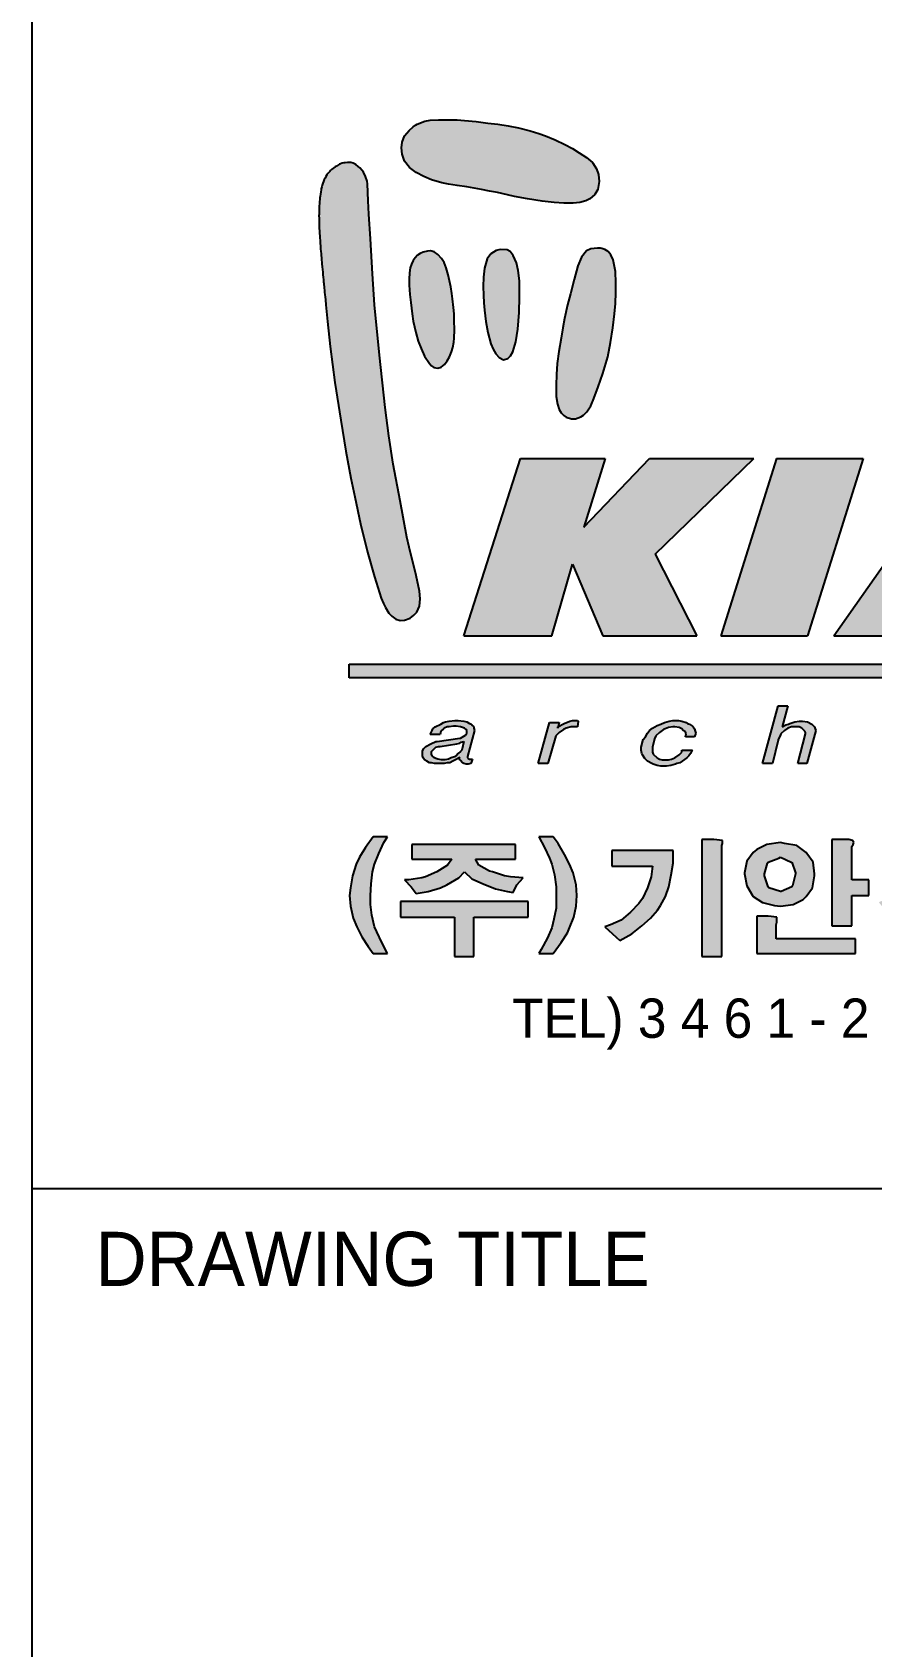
# Model space of a CAD drawing. Header units: millimetres. Extents: x 0 to 841, y 0 to 591.
# Drawn here: x 738.8 to 773, y 71.5 to 137.2 of the extents above; entities that cross this region are included whole.
import ezdxf
from ezdxf.enums import TextEntityAlignment as Align

# ---------------------------------------------------------------- set-up
doc = ezdxf.new("R2010")
doc.units = ezdxf.units.MM
doc.header["$LTSCALE"] = 100
doc.header["$MEASUREMENT"] = 0
doc.layers.get('0').update_dxf_attribs({"linetype": 'CONTINUOUS'})
doc.styles.add('돋움', font='Dotum.ttf')

msp = doc.modelspace()

# ---------------------------------------------------------------- hatches: boundary and pattern name
h = msp.add_hatch(color=251)
h.paths.add_polyline_path([(761.852, 128.438), (761.578, 128.406), (761.401, 128.317), (761.195, 128.069), (761.053, 127.712), (760.903, 127.162), (760.747, 126.577), (760.63, 126.126), (760.507, 125.574), (760.437, 125.195), (760.367, 124.776), (760.276, 124.231), (760.211, 123.736), (760.175, 123.287), (760.161, 122.852), (760.163, 122.583), (760.173, 122.391), (760.217, 122.079), (760.295, 121.865), (760.374, 121.738), (760.477, 121.626), (760.579, 121.555), (760.787, 121.487), (760.954, 121.492), (761.172, 121.565), (761.277, 121.633), (761.418, 121.771), (761.578, 122.016), (761.704, 122.311), (761.875, 122.789), (762.065, 123.328), (762.27, 124.011), (762.379, 124.591), (762.473, 125.196), (762.544, 125.759), (762.576, 126.174), (762.592, 126.627), (762.596, 127.024), (762.583, 127.478), (762.485, 127.963), (762.385, 128.166), (762.276, 128.292), (762.144, 128.381), (762.022, 128.422), (761.966, 128.431)])
h.paths.add_polyline_path([(758.169, 128.369), (757.89, 128.379), (757.722, 128.343), (757.514, 128.206), (757.36, 127.994), (757.246, 127.62), (757.213, 127.247), (757.197, 126.873), (757.207, 126.513), (757.226, 126.211), (757.249, 125.907), (757.304, 125.452), (757.388, 124.999), (757.503, 124.543), (757.601, 124.316), (757.716, 124.131), (757.854, 123.978), (758.018, 123.894), (758.199, 123.936), (758.313, 124.045), (758.408, 124.211), (758.532, 124.614), (758.61, 125.139), (758.666, 125.815), (758.677, 126.458), (758.671, 127.098), (758.626, 127.524), (758.55, 127.831), (758.42, 128.131), (758.289, 128.296)])
h.paths.add_polyline_path([(754.937, 128.312), (754.76, 128.27), (754.631, 128.217), (754.526, 128.144), (754.423, 128.035), (754.351, 127.931), (754.278, 127.781), (754.231, 127.632), (754.197, 127.424), (754.185, 127.171), (754.191, 126.928), (754.218, 126.55), (754.247, 126.22), (754.302, 125.757), (754.351, 125.46), (754.453, 124.995), (754.556, 124.648), (754.67, 124.345), (754.815, 124.042), (755.013, 123.732), (755.098, 123.637), (755.186, 123.576), (755.353, 123.549), (755.492, 123.59), (755.619, 123.692), (755.737, 123.849), (755.827, 124.015), (755.905, 124.208), (755.962, 124.394), (756.004, 124.613), (756.021, 124.765), (756.033, 125.106), (756.023, 125.494), (756.01, 125.764), (755.992, 126.016), (755.953, 126.371), (755.923, 126.585), (755.875, 126.854), (755.77, 127.346), (755.695, 127.625), (755.604, 127.846), (755.497, 128.017), (755.356, 128.175), (755.201, 128.283), (755.053, 128.319)])
h.paths.add_polyline_path([(754.51, 133.48), (754.819, 133.602), (755.036, 133.634), (755.376, 133.652), (755.831, 133.659), (756.14, 133.651), (756.432, 133.632), (756.916, 133.582), (757.389, 133.523), (757.796, 133.474), (758.216, 133.415), (758.639, 133.331), (759.108, 133.205), (759.468, 133.092), (759.735, 133), (760.126, 132.846), (760.525, 132.654), (760.829, 132.481), (761.098, 132.316), (761.4, 132.122), (761.645, 131.914), (761.81, 131.666), (761.889, 131.431), (761.918, 131.139), (761.858, 130.812), (761.734, 130.61), (761.531, 130.442), (761.374, 130.364), (761.132, 130.295), (760.853, 130.264), (760.481, 130.264), (760.09, 130.286), (759.593, 130.34), (758.995, 130.437), (758.478, 130.54), (758.186, 130.602), (757.774, 130.691), (757.459, 130.757), (757.131, 130.822), (756.824, 130.876), (756.536, 130.921), (756.137, 130.98), (755.779, 131.04), (755.52, 131.093), (755.089, 131.216), (754.781, 131.341), (754.47, 131.512), (754.203, 131.715), (753.995, 131.971), (753.899, 132.259), (753.879, 132.517), (753.904, 132.749), (753.999, 132.997), (754.185, 133.222), (754.343, 133.363), (754.444, 133.438)])
h.paths.add_polyline_path([(751.67, 131.92), (751.581, 131.91), (751.53, 131.9), (751.453, 131.884), (751.388, 131.868), (751.344, 131.843), (751.31, 131.823), (751.273, 131.801), (751.223, 131.769), (751.175, 131.738), (751.123, 131.702), (751.076, 131.667), (751.031, 131.63), (750.989, 131.592), (750.951, 131.553), (750.929, 131.529), (750.876, 131.464), (750.841, 131.417), (750.801, 131.354), (750.761, 131.282), (750.732, 131.222), (750.701, 131.15), (750.675, 131.078), (750.649, 130.996), (750.631, 130.929), (750.611, 130.84), (750.603, 130.801), (750.588, 130.717), (750.575, 130.631), (750.563, 130.547), (750.554, 130.473), (750.548, 130.411), (750.54, 130.325), (750.532, 130.229), (750.528, 130.157), (750.524, 130.095), (750.522, 130.04), (750.519, 129.971), (750.517, 129.874), (750.517, 129.81), (750.516, 129.741), (750.517, 129.656), (750.518, 129.589), (750.521, 129.45), (750.525, 129.328), (750.528, 129.243), (750.534, 129.129), (750.539, 129.03), (750.545, 128.937), (750.551, 128.849), (750.558, 128.742), (750.566, 128.633), (750.574, 128.518), (750.583, 128.406), (750.592, 128.299), (750.6, 128.215), (750.607, 128.132), (750.615, 128.039), (750.623, 127.956), (750.632, 127.855), (750.638, 127.788), (750.649, 127.673), (750.66, 127.557), (750.67, 127.45), (750.678, 127.359), (750.689, 127.239), (750.697, 127.158), (750.706, 127.061), (750.711, 127), (750.717, 126.936), (750.722, 126.88), (750.729, 126.805), (750.737, 126.723), (750.745, 126.637), (750.756, 126.526), (750.763, 126.446), (750.774, 126.33), (750.793, 126.132), (750.862, 125.444), (750.974, 124.43), (751.165, 122.97), (751.399, 121.432), (751.613, 120.172), (751.814, 119.079), (751.968, 118.314), (752.21, 117.211), (752.495, 116.064), (752.773, 115.064), (753.047, 114.195), (753.136, 113.977), (753.221, 113.805), (753.362, 113.579), (753.474, 113.453), (753.645, 113.335), (753.821, 113.286), (753.996, 113.295), (754.227, 113.379), (754.381, 113.492), (754.494, 113.627), (754.601, 113.87), (754.634, 114.165), (754.604, 114.477), (754.473, 115.112), (754.179, 116.27), (754.087, 116.678), (753.817, 118.147), (753.54, 119.636), (753.361, 120.789), (753.209, 121.954), (752.984, 124.072), (752.775, 126.129), (752.689, 127.385), (752.606, 128.814), (752.544, 129.82), (752.523, 130.353), (752.49, 131.048), (752.47, 131.158), (752.415, 131.349), (752.327, 131.521), (752.269, 131.598), (752.179, 131.696), (752.111, 131.76), (752.021, 131.83), (751.903, 131.893), (751.805, 131.917), (751.734, 131.922), (751.694, 131.921)])
h = msp.add_hatch(color=2)
h.paths.add_polyline_path([(761.292, 117.078), (762.158, 119.874), (758.713, 119.874), (756.416, 112.656), (759.988, 112.656), (760.829, 115.58), (762.066, 112.656), (765.885, 112.656), (764.191, 115.981), (768.21, 119.874), (763.962, 119.874)])
h.paths.add_polyline_path([(766.867, 112.656), (770.397, 112.656), (772.658, 119.874), (769.13, 119.874)])
h.paths.add_polyline_path([(771.465, 112.656), (775.392, 112.656), (776.106, 113.763), (778.943, 113.763), (778.943, 112.656), (782.335, 112.656), (782.335, 119.874), (776.535, 119.874)])
h.paths.add_polyline_path([(779.02, 118.11), (779.02, 115.582), (777.216, 115.582)], flags=16)
h.paths.add_polyline_path([(789.726, 115.304), (788.927, 112.656), (792.401, 112.656), (794.578, 119.874), (791.104, 119.874), (790.341, 117.343), (788.182, 117.343), (788.945, 119.874), (785.508, 119.874), (783.251, 112.656), (786.769, 112.656), (787.567, 115.304)])
h.paths.add_polyline_path([(794.25, 112.656), (797.626, 112.656), (798.822, 116.623), (799.865, 112.656), (803.717, 112.656), (805.951, 119.874), (802.514, 119.874), (801.202, 115.526), (800.326, 119.874), (796.427, 119.874)])
for points in [[(805.951, 110.95), (805.951, 111.5), (751.749, 111.5), (751.749, 110.95)], [(770.682, 108.954), (770.567, 109.069), (770.396, 109.154), (770.195, 109.183), (770.052, 109.183), (769.881, 109.154), (769.681, 109.097), (769.623, 109.069), (769.509, 109.04), (769.366, 108.954), (769.595, 109.812), (769.194, 109.812), (768.565, 107.467), (768.966, 107.467), (769.194, 108.411), (769.194, 108.439), (769.28, 108.582), (769.309, 108.668), (769.452, 108.811), (769.595, 108.897), (769.738, 108.954), (769.881, 108.954), (769.938, 108.954), (770.052, 108.954), (770.167, 108.897), (770.281, 108.783), (770.31, 108.725), (770.31, 108.668), (769.995, 107.467), (770.367, 107.467), (770.739, 108.811), (770.71, 108.868)], [(761.062, 109.183), (761.033, 109.212), (760.833, 109.212), (760.719, 109.183), (760.49, 109.097), (760.249, 108.963), (760.232, 108.897), (760.232, 108.954), (760.249, 108.963), (760.29, 109.126), (759.889, 109.126), (759.431, 107.467), (759.832, 107.467), (760.147, 108.582), (760.29, 108.725), (760.461, 108.84), (760.576, 108.897), (760.776, 108.954), (761.033, 108.954)], [(765.741, 108.954), (765.713, 108.983), (765.598, 109.069), (765.512, 109.097), (765.455, 109.126), (765.284, 109.183), (765.141, 109.212), (764.912, 109.212), (764.769, 109.183), (764.569, 109.126), (764.426, 109.069), (764.283, 109.011), (764.082, 108.897), (763.968, 108.811), (763.882, 108.697), (763.796, 108.554), (763.71, 108.439), (763.625, 108.125), (763.625, 108.01), (763.653, 107.867), (763.682, 107.81), (763.768, 107.667), (763.882, 107.553), (764.054, 107.467), (764.111, 107.438), (764.283, 107.381), (764.426, 107.352), (764.654, 107.352), (764.826, 107.381), (765.026, 107.438), (765.083, 107.467), (765.198, 107.495), (765.484, 107.696), (765.57, 107.781), (765.627, 107.867), (765.684, 107.982), (765.713, 108.01), (765.284, 108.01), (765.284, 107.924), (765.226, 107.867), (765.169, 107.81), (764.998, 107.696), (764.855, 107.638), (764.74, 107.61), (764.483, 107.61), (764.368, 107.638), (764.283, 107.696), (764.111, 107.839), (764.082, 107.924), (764.082, 108.01), (764.082, 108.125), (764.168, 108.468), (764.225, 108.582), (764.368, 108.725), (764.54, 108.84), (764.74, 108.926), (764.912, 108.954), (764.998, 108.954), (765.169, 108.926), (765.284, 108.868), (765.341, 108.811), (765.427, 108.754), (765.455, 108.668), (765.427, 108.554), (765.798, 108.554), (765.856, 108.697), (765.827, 108.783), (765.798, 108.868)]]:
    msp.add_hatch(color=7).paths.add_polyline_path(points)
h = msp.add_hatch(color=7)
h.paths.add_polyline_path([(756.528, 109.154), (756.413, 109.183), (756.185, 109.212), (756.042, 109.212), (755.813, 109.183), (755.67, 109.154), (755.584, 109.126), (755.47, 109.069), (755.241, 108.954), (755.155, 108.868), (755.126, 108.811), (755.069, 108.697), (755.041, 108.639), (755.441, 108.639), (755.47, 108.783), (755.584, 108.868), (755.613, 108.897), (755.727, 108.954), (755.813, 108.954), (755.984, 108.983), (756.099, 108.983), (756.27, 108.954), (756.442, 108.897), (756.499, 108.84), (756.528, 108.811), (756.528, 108.697), (756.471, 108.611), (756.27, 108.496), (756.242, 108.496), (755.327, 108.353), (755.269, 108.353), (755.069, 108.268), (754.869, 108.153), (754.783, 108.067), (754.726, 107.982), (754.726, 107.896), (754.726, 107.781), (754.755, 107.696), (754.812, 107.61), (754.898, 107.553), (755.012, 107.495), (755.098, 107.495), (755.212, 107.467), (755.613, 107.467), (755.727, 107.495), (755.841, 107.495), (755.956, 107.553), (756.07, 107.61), (756.213, 107.696), (756.242, 107.61), (756.27, 107.581), (756.356, 107.495), (756.413, 107.467), (756.499, 107.438), (756.585, 107.438), (756.699, 107.467), (756.757, 107.638), (756.642, 107.638), (756.585, 107.667), (756.556, 107.696), (756.556, 107.753), (756.842, 108.811), (756.814, 108.897), (756.814, 108.954), (756.728, 109.04), (756.728, 109.069), (756.642, 109.097)])
h.paths.add_polyline_path([(756.299, 108.325), (756.413, 108.353), (756.328, 108.01), (756.27, 107.953), (756.185, 107.867), (756.099, 107.781), (756.07, 107.753), (755.899, 107.696), (755.784, 107.638), (755.641, 107.61), (755.498, 107.61), (755.355, 107.638), (755.269, 107.667), (755.212, 107.696), (755.126, 107.781), (755.098, 107.839), (755.098, 107.896), (755.098, 107.953), (755.155, 108.01), (755.212, 108.067), (755.269, 108.125), (755.384, 108.153), (755.441, 108.153), (756.127, 108.268), (756.242, 108.296)], flags=16)
h = msp.add_hatch(color=2)
h.paths.add_polyline_path([(752.607, 101.73), (752.607, 102.09), (752.636, 102.569), (752.694, 103.048), (752.781, 103.367), (752.956, 103.806), (753.159, 104.245), (753.304, 104.484), (752.723, 104.484), (752.403, 104.045), (752.171, 103.646), (752.026, 103.367), (751.88, 102.888), (751.793, 102.409), (751.764, 102.09), (751.793, 101.651), (751.909, 101.172), (752.055, 100.812), (752.258, 100.413), (752.52, 100.014), (752.723, 99.735), (753.304, 99.735), (753.072, 100.174), (752.868, 100.613), (752.781, 100.812), (752.665, 101.291)])
h.paths.add_polyline_path([(754.292, 104.165), (754.292, 103.566), (755.92, 103.566), (755.745, 103.327), (755.309, 103.048), (754.844, 102.848), (754.699, 102.808), (754.176, 102.728), (754.002, 102.728), (754.263, 102.449), (754.467, 102.169), (754.961, 102.249), (755.455, 102.409), (755.716, 102.529), (756.21, 102.808), (756.443, 103.048), (756.733, 102.768), (757.198, 102.569), (757.692, 102.369), (758.186, 102.249), (758.419, 102.209), (758.564, 102.529), (758.825, 102.808), (758.302, 102.848), (758.07, 102.888), (757.576, 103.048), (757.46, 103.087), (757.024, 103.327), (756.878, 103.566), (758.506, 103.566), (758.506, 104.165)])
h.paths.add_polyline_path([(753.827, 101.85), (753.827, 101.212), (756.036, 101.212), (756.036, 99.615), (756.82, 99.615), (756.82, 101.212), (759.029, 101.212), (759.029, 101.85)])
h.paths.add_polyline_path([(760.976, 101.651), (761.005, 102.09), (760.976, 102.529), (760.859, 103.008), (760.714, 103.367), (760.511, 103.766), (760.249, 104.205), (760.046, 104.484), (759.465, 104.484), (759.697, 104.045), (759.901, 103.606), (759.988, 103.367), (760.104, 102.928), (760.162, 102.449), (760.162, 102.09), (760.162, 101.571), (760.075, 101.132), (759.988, 100.773), (759.813, 100.373), (759.552, 99.895), (759.465, 99.735), (760.046, 99.735), (760.365, 100.174), (760.627, 100.573), (760.714, 100.773), (760.889, 101.212)])
h = msp.add_hatch(color=2)
h.paths.add_polyline_path([(762.432, 103.926), (762.432, 103.287), (764.088, 103.287), (764.03, 102.848), (763.885, 102.409), (763.681, 101.97), (763.536, 101.77), (763.187, 101.411), (762.809, 101.092), (762.373, 100.892), (762.141, 100.812), (762.461, 100.533), (762.751, 100.254), (763.245, 100.533), (763.652, 100.852), (764.001, 101.172), (764.291, 101.491), (764.408, 101.691), (764.611, 102.05), (764.756, 102.449), (764.843, 102.928), (764.931, 103.407), (764.931, 103.926)])
h.paths.add_polyline_path([(766.907, 104.005), (766.907, 104.125), (766.936, 104.205), (766.936, 104.325), (766.587, 104.365), (766.093, 104.365), (766.093, 99.615), (766.907, 99.615)])
h.paths.add_polyline_path([(767.924, 103.487), (767.836, 103.008), (767.836, 102.968), (767.924, 102.489), (768.156, 102.09), (768.185, 102.05), (768.563, 101.81), (769.057, 101.691), (769.289, 101.651), (769.812, 101.73), (770.219, 101.93), (770.336, 102.05), (770.597, 102.409), (770.684, 102.888), (770.684, 102.968), (770.626, 103.447), (770.365, 103.806), (770.336, 103.846), (769.958, 104.125), (769.464, 104.205), (769.289, 104.245), (768.737, 104.165), (768.33, 103.965), (768.185, 103.846)])
h.paths.add_polyline_path([(768.775, 103.439), (769.231, 103.606), (769.289, 103.646), (769.725, 103.447), (769.754, 103.447), (769.905, 102.991), (769.776, 102.459), (769.306, 102.244), (768.807, 102.415), (768.65, 102.888), (768.65, 102.968)], flags=16)
h.paths.add_polyline_path([(771.382, 100.852), (772.195, 100.852), (772.195, 102.09), (772.893, 102.09), (772.893, 102.728), (772.195, 102.728), (772.195, 103.926), (772.195, 104.085), (772.253, 104.165), (772.282, 104.245), (772.224, 104.325), (772.079, 104.365), (771.759, 104.365), (771.382, 104.365)])
h.paths.add_polyline_path([(772.341, 99.735), (772.341, 100.334), (769.115, 100.334), (769.115, 100.892), (769.144, 101.012), (769.144, 101.092), (769.144, 101.212), (768.795, 101.252), (768.33, 101.252), (768.33, 99.735)])
h.paths.add_polyline_path([(775.595, 102.449), (775.857, 102.848), (776.031, 103.287), (776.118, 103.726), (776.147, 104.125), (773.619, 104.125), (773.619, 103.487), (775.159, 103.487), (775.072, 103.087), (774.782, 102.688), (774.665, 102.529), (774.288, 102.249), (773.852, 102.01), (773.358, 101.85), (773.3, 101.81), (773.532, 101.531), (773.735, 101.212), (774.258, 101.451), (774.723, 101.691), (775.13, 101.97), (775.45, 102.289)])
h.paths.add_polyline_path([(777.164, 102.329), (777.164, 100.852), (777.949, 100.852), (777.949, 103.965), (777.978, 104.085), (778.007, 104.205), (778.036, 104.285), (778.007, 104.325), (777.833, 104.365), (777.513, 104.365), (777.164, 104.365), (777.164, 102.928), (776.06, 102.928), (776.06, 102.329)])
h.paths.add_polyline_path([(778.065, 99.735), (778.065, 100.334), (774.752, 100.334), (774.752, 100.812), (774.782, 100.932), (774.811, 100.972), (774.811, 101.132), (774.433, 101.172), (773.968, 101.172), (773.968, 99.735)])
h.paths.add_polyline_path([(781.814, 103.207), (783.47, 103.207), (783.47, 103.726), (779.198, 103.726), (779.198, 103.207), (780.739, 103.207), (780.564, 103.048), (780.128, 102.848), (779.634, 102.728), (779.576, 102.728), (779.053, 102.688), (778.995, 102.688), (779.227, 102.409), (779.402, 102.13), (779.896, 102.209), (780.419, 102.369), (780.506, 102.409), (781.029, 102.648), (781.291, 102.848), (781.61, 102.609), (782.046, 102.409), (782.54, 102.249), (783.063, 102.169), (783.238, 102.13), (783.383, 102.409), (783.615, 102.688), (783.092, 102.688), (782.976, 102.728), (782.482, 102.848), (782.395, 102.848), (781.988, 103.048)])
h.paths.add_polyline_path([(782.308, 103.886), (782.308, 104.365), (780.361, 104.365), (780.361, 103.886)])
h.paths.add_polyline_path([(778.704, 102.05), (778.704, 101.491), (780.855, 101.491), (780.855, 101.252), (779.257, 101.252), (779.257, 100.653), (782.569, 100.653), (782.569, 99.615), (783.354, 99.615), (783.354, 101.252), (781.697, 101.252), (781.697, 101.491), (783.906, 101.491), (783.906, 102.05)])
h.paths.add_polyline_path([(785.853, 101.93), (785.998, 101.531), (786.26, 101.092), (786.608, 100.653), (786.957, 100.334), (787.015, 100.294), (787.306, 100.573), (787.625, 100.812), (787.277, 101.052), (786.928, 101.411), (786.667, 101.77), (786.405, 102.249), (786.26, 102.688), (786.231, 102.968), (786.26, 103.407), (786.289, 103.686), (786.318, 103.806), (786.347, 103.846), (786.376, 104.005), (785.969, 104.045), (785.533, 104.045), (785.504, 103.526), (785.446, 103.048), (785.359, 102.609), (785.214, 102.169), (785.155, 102.01), (784.923, 101.571), (784.632, 101.172), (784.284, 100.852), (784.109, 100.733), (784.429, 100.533), (784.72, 100.294), (785.068, 100.573), (785.388, 100.972), (785.446, 101.092), (785.708, 101.531)])
h.paths.add_polyline_path([(788.788, 102.289), (788.788, 103.926), (788.817, 104.085), (788.846, 104.205), (788.846, 104.325), (788.439, 104.365), (788.003, 104.365), (788.003, 99.615), (788.788, 99.615), (788.788, 101.651), (789.485, 101.651), (789.485, 102.289)])
h.paths.add_polyline_path([(790.154, 101.172), (789.805, 100.852), (789.63, 100.733), (789.95, 100.533), (790.241, 100.294), (790.589, 100.573), (790.909, 100.972), (790.996, 101.092), (791.229, 101.531), (791.374, 101.93), (791.519, 101.531), (791.81, 101.092), (792.159, 100.653), (792.478, 100.334), (792.536, 100.294), (792.827, 100.573), (793.176, 100.812), (792.798, 101.052), (792.449, 101.411), (792.188, 101.77), (791.926, 102.249), (791.81, 102.688), (791.781, 102.968), (791.781, 103.407), (791.839, 103.686), (791.839, 103.806), (791.897, 103.846), (791.926, 104.005), (791.519, 104.045), (791.054, 104.045), (791.025, 103.526), (790.967, 103.048), (790.88, 102.609), (790.735, 102.169), (790.677, 102.01), (790.444, 101.571)])
h.paths.add_polyline_path([(794.309, 101.651), (795.006, 101.651), (795.006, 102.289), (794.309, 102.289), (794.309, 103.926), (794.338, 104.085), (794.367, 104.205), (794.367, 104.325), (793.96, 104.365), (793.524, 104.365), (793.524, 99.615), (794.309, 99.615)])
h.paths.add_polyline_path([(799.946, 102.289), (799.946, 104.165), (795.878, 104.165), (795.878, 102.289)])
h.paths.add_polyline_path([(796.663, 102.888), (796.663, 103.526), (799.162, 103.526), (799.162, 102.888)], flags=16)
h.paths.add_polyline_path([(797.505, 101.212), (797.505, 99.615), (798.29, 99.615), (798.29, 101.212), (800.498, 101.212), (800.498, 101.85), (795.297, 101.85), (795.297, 101.212)])
h.paths.add_polyline_path([(803.404, 103.127), (803.637, 102.768), (804.044, 102.449), (804.189, 102.329), (804.654, 102.09), (805.119, 101.89), (805.409, 101.81), (805.671, 102.13), (805.932, 102.409), (805.438, 102.529), (805.061, 102.648), (804.625, 102.928), (804.392, 103.087), (804.044, 103.447), (803.985, 103.526), (803.84, 103.886), (803.869, 104.085), (803.55, 104.165), (802.968, 104.165), (802.881, 103.766), (802.649, 103.327), (802.358, 103.048), (801.951, 102.728), (801.515, 102.489), (801.051, 102.329), (800.934, 102.329), (801.225, 102.05), (801.515, 101.73), (801.951, 101.89), (802.416, 102.13), (802.649, 102.289), (803.085, 102.648), (803.346, 103.008)])
h.paths.add_polyline_path([(802.939, 100.812), (800.847, 100.812), (800.847, 100.174), (806.02, 100.174), (806.02, 100.812), (803.724, 100.812), (803.724, 101.571), (803.753, 101.691), (803.782, 101.81), (803.782, 101.93), (803.375, 101.97), (802.939, 101.97)])

# ---------------------------------------------------------------- linework, layer by layer
at = {"color": 2, "linetype": 'Continuous'}
for p, q in [((738.85, 16.153), (738.85, 572.651)), ((818.85, 90.153), (738.85, 90.153))]:
    msp.add_line(p, q, dxfattribs=at)
at = {"color": 2}
for p, q in [((756.416, 112.656), (758.713, 119.874)), ((758.713, 119.874), (762.158, 119.874)), ((762.158, 119.874), (761.292, 117.078)), ((761.292, 117.078), (763.962, 119.874)), ((763.962, 119.874), (768.21, 119.874)), ((764.191, 115.981), (768.21, 119.874)), ((769.13, 119.874), (766.867, 112.656)), ((769.13, 119.874), (772.658, 119.874)), ((772.658, 119.874), (770.397, 112.656)), ((771.465, 112.656), (776.535, 119.874)), ((764.191, 115.981), (765.885, 112.656)), ((759.988, 112.656), (760.829, 115.58)), ((760.829, 115.58), (762.066, 112.656)), ((756.416, 112.656), (759.988, 112.656)), ((762.066, 112.656), (765.885, 112.656)), ((766.867, 112.656), (770.397, 112.656)), ((771.465, 112.656), (775.392, 112.656)), ((752.723, 104.484), (752.403, 104.045)), ((753.304, 104.484), (752.723, 104.484)), ((753.159, 104.245), (753.304, 104.484)), ((760.046, 104.484), (759.465, 104.484)), ((759.465, 104.484), (759.697, 104.045)), ((760.249, 104.205), (760.046, 104.484)), ((752.403, 104.045), (752.171, 103.646)), ((752.781, 103.367), (752.956, 103.806)), ((752.956, 103.806), (753.159, 104.245)), ((758.506, 104.165), (754.292, 104.165)), ((754.292, 104.165), (754.292, 103.566)), ((758.506, 103.566), (758.506, 104.165)), ((759.697, 104.045), (759.901, 103.606)), ((760.511, 103.766), (760.249, 104.205)), ((764.931, 103.926), (762.432, 103.926)), ((762.432, 103.926), (762.432, 103.287)), ((764.931, 103.407), (764.931, 103.926)), ((766.587, 104.365), (766.093, 104.365)), ((766.093, 104.365), (766.093, 99.615)), ((766.936, 104.325), (766.587, 104.365)), ((766.907, 104.125), (766.936, 104.205)), ((766.907, 104.005), (766.907, 104.125)), ((766.907, 99.615), (766.907, 104.005)), ((766.936, 104.205), (766.936, 104.325)), ((768.185, 103.846), (767.924, 103.487)), ((768.33, 103.965), (768.185, 103.846)), ((768.737, 104.165), (768.33, 103.965)), ((769.289, 104.245), (768.737, 104.165)), ((769.464, 104.205), (769.289, 104.245)), ((769.958, 104.125), (769.464, 104.205)), ((770.336, 103.846), (769.958, 104.125)), ((770.365, 103.806), (770.336, 103.846)), ((770.626, 103.447), (770.365, 103.806)), ((771.759, 104.365), (771.382, 104.365)), ((771.382, 104.365), (771.382, 100.852)), ((772.079, 104.365), (771.759, 104.365)), ((772.224, 104.325), (772.079, 104.365)), ((772.195, 104.085), (772.253, 104.165)), ((772.195, 103.926), (772.195, 104.085)), ((772.195, 102.728), (772.195, 103.926)), ((772.282, 104.245), (772.224, 104.325)), ((772.253, 104.165), (772.282, 104.245)), ((752.026, 103.367), (751.88, 102.888)), ((752.171, 103.646), (752.026, 103.367)), ((752.694, 103.048), (752.781, 103.367)), ((754.292, 103.566), (755.92, 103.566)), ((755.745, 103.327), (755.309, 103.048)), ((755.92, 103.566), (755.745, 103.327)), ((757.024, 103.327), (756.878, 103.566)), ((756.878, 103.566), (758.506, 103.566)), ((757.46, 103.087), (757.024, 103.327)), ((759.901, 103.606), (759.988, 103.367)), ((759.988, 103.367), (760.104, 102.928)), ((760.714, 103.367), (760.511, 103.766)), ((760.859, 103.008), (760.714, 103.367)), ((762.432, 103.287), (764.088, 103.287)), ((764.088, 103.287), (764.03, 102.848)), ((764.843, 102.928), (764.931, 103.407)), ((767.924, 103.487), (767.836, 103.008)), ((768.65, 102.968), (768.766, 103.407)), ((768.766, 103.407), (768.795, 103.447)), ((768.795, 103.447), (769.231, 103.606)), ((769.231, 103.606), (769.289, 103.646)), ((769.289, 103.646), (769.725, 103.447)), ((769.725, 103.447), (769.754, 103.447)), ((769.754, 103.447), (769.9, 103.008)), ((770.684, 102.968), (770.626, 103.447)), ((751.88, 102.888), (751.793, 102.409)), ((752.607, 102.09), (752.636, 102.569)), ((752.636, 102.569), (752.694, 103.048)), ((754.176, 102.728), (754.002, 102.728)), ((754.002, 102.728), (754.263, 102.449)), ((754.699, 102.808), (754.176, 102.728)), ((754.844, 102.848), (754.699, 102.808)), ((755.309, 103.048), (754.844, 102.848)), ((755.455, 102.409), (755.716, 102.529)), ((755.716, 102.529), (756.21, 102.808)), ((756.21, 102.808), (756.443, 103.048)), ((756.443, 103.048), (756.733, 102.768)), ((756.733, 102.768), (757.198, 102.569)), ((757.198, 102.569), (757.692, 102.369)), ((757.576, 103.048), (757.46, 103.087)), ((758.07, 102.888), (757.576, 103.048)), ((758.302, 102.848), (758.07, 102.888)), ((758.825, 102.808), (758.302, 102.848)), ((758.419, 102.209), (758.564, 102.529)), ((758.564, 102.529), (758.825, 102.808)), ((760.104, 102.928), (760.162, 102.449)), ((760.976, 102.529), (760.859, 103.008)), ((761.005, 102.09), (760.976, 102.529)), ((764.03, 102.848), (763.885, 102.409)), ((764.756, 102.449), (764.843, 102.928)), ((767.836, 103.008), (767.836, 102.968)), ((767.836, 102.968), (767.924, 102.489)), ((767.924, 102.489), (768.156, 102.09)), ((768.65, 102.888), (768.65, 102.968)), ((768.795, 102.449), (768.65, 102.888)), ((769.783, 102.489), (769.754, 102.449)), ((769.9, 102.968), (769.783, 102.489)), ((769.9, 103.008), (769.9, 102.968)), ((770.597, 102.409), (770.684, 102.888)), ((770.684, 102.888), (770.684, 102.968)), ((772.893, 102.728), (772.195, 102.728)), ((772.893, 102.09), (772.893, 102.728)), ((751.793, 102.409), (751.764, 102.09)), ((751.764, 102.09), (751.793, 101.651)), ((752.607, 101.73), (752.607, 102.09)), ((759.029, 101.85), (753.827, 101.85)), ((753.827, 101.85), (753.827, 101.212)), ((754.263, 102.449), (754.467, 102.169)), ((754.467, 102.169), (754.961, 102.249)), ((754.961, 102.249), (755.455, 102.409)), ((757.692, 102.369), (758.186, 102.249)), ((758.186, 102.249), (758.419, 102.209)), ((759.029, 101.212), (759.029, 101.85)), ((760.162, 102.449), (760.162, 102.09)), ((760.162, 102.09), (760.162, 101.571)), ((760.976, 101.651), (761.005, 102.09)), ((763.681, 101.97), (763.536, 101.77)), ((763.885, 102.409), (763.681, 101.97)), ((764.408, 101.691), (764.611, 102.05)), ((764.611, 102.05), (764.756, 102.449)), ((768.156, 102.09), (768.185, 102.05)), ((768.185, 102.05), (768.563, 101.81)), ((768.824, 102.409), (768.795, 102.449)), ((769.289, 102.249), (768.824, 102.409)), ((769.318, 102.249), (769.289, 102.249)), ((769.754, 102.449), (769.318, 102.249)), ((769.812, 101.73), (770.219, 101.93)), ((770.219, 101.93), (770.336, 102.05)), ((770.336, 102.05), (770.597, 102.409)), ((772.195, 100.852), (772.195, 102.09)), ((772.195, 102.09), (772.893, 102.09)), ((751.793, 101.651), (751.909, 101.172)), ((751.909, 101.172), (752.055, 100.812)), ((752.665, 101.291), (752.607, 101.73)), ((752.781, 100.812), (752.665, 101.291)), ((753.827, 101.212), (756.036, 101.212)), ((756.036, 101.212), (756.036, 99.615)), ((756.82, 99.615), (756.82, 101.212)), ((756.82, 101.212), (759.029, 101.212)), ((760.162, 101.571), (760.075, 101.132)), ((760.714, 100.773), (760.889, 101.212)), ((760.889, 101.212), (760.976, 101.651)), ((763.187, 101.411), (762.809, 101.092)), ((763.536, 101.77), (763.187, 101.411)), ((763.652, 100.852), (764.001, 101.172)), ((764.001, 101.172), (764.291, 101.491)), ((764.291, 101.491), (764.408, 101.691)), ((768.795, 101.252), (768.33, 101.252)), ((768.33, 101.252), (768.33, 99.735)), ((768.563, 101.81), (769.057, 101.691)), ((769.144, 101.212), (768.795, 101.252)), ((769.057, 101.691), (769.289, 101.651)), ((769.144, 101.092), (769.144, 101.212)), ((769.289, 101.651), (769.812, 101.73)), ((752.055, 100.812), (752.258, 100.413)), ((752.868, 100.613), (752.781, 100.812)), ((753.072, 100.174), (752.868, 100.613)), ((759.988, 100.773), (759.813, 100.373)), ((760.075, 101.132), (759.988, 100.773)), ((760.365, 100.174), (760.627, 100.573)), ((760.627, 100.573), (760.714, 100.773)), ((762.373, 100.892), (762.141, 100.812)), ((762.141, 100.812), (762.461, 100.533)), ((762.809, 101.092), (762.373, 100.892)), ((762.461, 100.533), (762.751, 100.254)), ((762.751, 100.254), (763.245, 100.533)), ((763.245, 100.533), (763.652, 100.852)), ((769.115, 100.892), (769.144, 101.012)), ((769.115, 100.334), (769.115, 100.892)), ((769.144, 101.012), (769.144, 101.092)), ((771.382, 100.852), (772.195, 100.852)), ((752.258, 100.413), (752.52, 100.014)), ((752.52, 100.014), (752.723, 99.735)), ((753.304, 99.735), (753.072, 100.174)), ((759.552, 99.895), (759.465, 99.735)), ((759.813, 100.373), (759.552, 99.895)), ((760.046, 99.735), (760.365, 100.174)), ((772.341, 100.334), (769.115, 100.334)), ((772.341, 99.735), (772.341, 100.334)), ((752.723, 99.735), (753.304, 99.735)), ((756.036, 99.615), (756.82, 99.615)), ((759.465, 99.735), (760.046, 99.735)), ((766.093, 99.615), (766.907, 99.615)), ((768.33, 99.735), (772.341, 99.735))]:
    msp.add_line(p, q, dxfattribs=at)
at = {"color": 7}
for p, q in [((751.749, 111.5), (805.951, 111.5)), ((805.951, 110.95), (751.749, 110.95)), ((768.565, 107.467), (769.194, 109.812)), ((769.194, 109.812), (769.595, 109.812)), ((769.595, 109.812), (769.366, 108.954)), ((755.241, 108.954), (755.47, 109.069)), ((755.47, 109.069), (755.584, 109.126)), ((755.584, 109.126), (755.67, 109.154)), ((755.67, 109.154), (755.813, 109.183)), ((755.813, 109.183), (756.042, 109.212)), ((756.042, 109.212), (756.185, 109.212)), ((756.185, 109.212), (756.413, 109.183)), ((756.413, 109.183), (756.528, 109.154)), ((756.528, 109.154), (756.642, 109.097)), ((756.642, 109.097), (756.728, 109.069)), ((756.728, 109.069), (756.728, 109.04)), ((759.431, 107.467), (759.889, 109.126)), ((759.889, 109.126), (760.29, 109.126)), ((760.29, 109.126), (760.232, 108.897)), ((760.232, 108.954), (760.49, 109.097)), ((760.49, 109.097), (760.719, 109.183)), ((760.719, 109.183), (760.833, 109.212)), ((760.833, 109.212), (761.033, 109.212)), ((761.033, 109.212), (761.062, 109.183)), ((761.062, 109.183), (761.033, 108.954)), ((764.283, 109.011), (764.426, 109.069)), ((764.426, 109.069), (764.569, 109.126)), ((764.569, 109.126), (764.769, 109.183)), ((764.769, 109.183), (764.912, 109.212)), ((764.912, 109.212), (765.141, 109.212)), ((765.141, 109.212), (765.284, 109.183)), ((765.284, 109.183), (765.455, 109.126)), ((765.455, 109.126), (765.512, 109.097)), ((765.512, 109.097), (765.598, 109.069)), ((765.598, 109.069), (765.713, 108.983)), ((769.509, 109.04), (769.623, 109.069)), ((769.623, 109.069), (769.681, 109.097)), ((769.681, 109.097), (769.881, 109.154)), ((769.881, 109.154), (770.052, 109.183)), ((770.052, 109.183), (770.195, 109.183)), ((770.195, 109.183), (770.396, 109.154)), ((770.396, 109.154), (770.567, 109.069)), ((770.567, 109.069), (770.682, 108.954)), ((755.041, 108.639), (755.069, 108.697)), ((755.441, 108.639), (755.041, 108.639)), ((755.069, 108.697), (755.126, 108.811)), ((755.126, 108.811), (755.155, 108.868)), ((755.155, 108.868), (755.241, 108.954)), ((755.327, 108.353), (756.242, 108.496)), ((755.47, 108.783), (755.441, 108.639)), ((755.584, 108.868), (755.47, 108.783)), ((755.613, 108.897), (755.584, 108.868)), ((755.727, 108.954), (755.613, 108.897)), ((755.813, 108.954), (755.727, 108.954)), ((755.984, 108.983), (755.813, 108.954)), ((756.099, 108.983), (755.984, 108.983)), ((756.27, 108.954), (756.099, 108.983)), ((756.242, 108.496), (756.27, 108.496)), ((756.442, 108.897), (756.27, 108.954)), ((756.27, 108.496), (756.471, 108.611)), ((756.499, 108.84), (756.442, 108.897)), ((756.471, 108.611), (756.528, 108.697)), ((756.528, 108.811), (756.499, 108.84)), ((756.528, 108.697), (756.528, 108.811)), ((756.842, 108.811), (756.556, 107.753)), ((756.728, 109.04), (756.814, 108.954)), ((756.814, 108.954), (756.814, 108.897)), ((756.814, 108.897), (756.842, 108.811)), ((760.147, 108.582), (759.832, 107.467)), ((760.29, 108.725), (760.147, 108.582)), ((760.232, 108.897), (760.232, 108.954)), ((760.461, 108.84), (760.29, 108.725)), ((760.576, 108.897), (760.461, 108.84)), ((760.776, 108.954), (760.576, 108.897)), ((761.033, 108.954), (760.776, 108.954)), ((763.625, 108.125), (763.71, 108.439)), ((763.71, 108.439), (763.796, 108.554)), ((763.796, 108.554), (763.882, 108.697)), ((763.882, 108.697), (763.968, 108.811)), ((763.968, 108.811), (764.082, 108.897)), ((764.082, 108.897), (764.283, 109.011)), ((764.168, 108.468), (764.082, 108.125)), ((764.225, 108.582), (764.168, 108.468)), ((764.368, 108.725), (764.225, 108.582)), ((764.54, 108.84), (764.368, 108.725)), ((764.74, 108.926), (764.54, 108.84)), ((764.912, 108.954), (764.74, 108.926)), ((764.998, 108.954), (764.912, 108.954)), ((765.169, 108.926), (764.998, 108.954)), ((765.284, 108.868), (765.169, 108.926)), ((765.341, 108.811), (765.284, 108.868)), ((765.427, 108.754), (765.341, 108.811)), ((765.455, 108.668), (765.427, 108.754)), ((765.427, 108.554), (765.455, 108.668)), ((765.798, 108.554), (765.427, 108.554)), ((765.713, 108.983), (765.741, 108.954)), ((765.741, 108.954), (765.798, 108.868)), ((765.798, 108.868), (765.827, 108.783)), ((765.856, 108.697), (765.798, 108.554)), ((765.827, 108.783), (765.856, 108.697)), ((769.194, 108.411), (768.966, 107.467)), ((769.28, 108.582), (769.194, 108.439)), ((769.194, 108.439), (769.194, 108.411)), ((769.309, 108.668), (769.28, 108.582)), ((769.452, 108.811), (769.309, 108.668)), ((769.366, 108.954), (769.509, 109.04)), ((769.595, 108.897), (769.452, 108.811)), ((769.738, 108.954), (769.595, 108.897)), ((769.881, 108.954), (769.738, 108.954)), ((769.938, 108.954), (769.881, 108.954)), ((770.052, 108.954), (769.938, 108.954)), ((769.995, 107.467), (770.31, 108.668)), ((770.167, 108.897), (770.052, 108.954)), ((770.281, 108.783), (770.167, 108.897)), ((770.31, 108.725), (770.281, 108.783)), ((770.31, 108.668), (770.31, 108.725)), ((770.739, 108.811), (770.367, 107.467)), ((770.682, 108.954), (770.71, 108.868)), ((770.71, 108.868), (770.739, 108.811)), ((754.726, 107.982), (754.783, 108.067)), ((754.726, 107.896), (754.726, 107.982)), ((754.726, 107.781), (754.726, 107.896)), ((754.755, 107.696), (754.726, 107.781)), ((754.783, 108.067), (754.869, 108.153)), ((754.869, 108.153), (755.069, 108.268)), ((755.069, 108.268), (755.269, 108.353)), ((755.098, 107.953), (755.155, 108.01)), ((755.098, 107.896), (755.098, 107.953)), ((755.098, 107.839), (755.098, 107.896)), ((755.126, 107.781), (755.098, 107.839)), ((755.212, 107.696), (755.126, 107.781)), ((755.155, 108.01), (755.212, 108.067)), ((755.212, 108.067), (755.269, 108.125)), ((755.269, 108.353), (755.327, 108.353)), ((755.269, 108.125), (755.384, 108.153)), ((755.384, 108.153), (755.441, 108.153)), ((755.441, 108.153), (756.127, 108.268)), ((756.07, 107.753), (755.899, 107.696)), ((756.099, 107.781), (756.07, 107.753)), ((756.185, 107.867), (756.099, 107.781)), ((756.127, 108.268), (756.242, 108.296)), ((756.27, 107.953), (756.185, 107.867)), ((756.242, 108.296), (756.299, 108.325)), ((756.328, 108.01), (756.27, 107.953)), ((756.299, 108.325), (756.413, 108.353)), ((756.413, 108.353), (756.328, 108.01)), ((756.556, 107.753), (756.556, 107.696)), ((763.625, 108.01), (763.625, 108.125)), ((763.653, 107.867), (763.625, 108.01)), ((763.682, 107.81), (763.653, 107.867)), ((763.768, 107.667), (763.682, 107.81)), ((764.082, 108.125), (764.082, 108.01)), ((764.082, 108.01), (764.082, 107.924)), ((764.082, 107.924), (764.111, 107.839)), ((764.111, 107.839), (764.283, 107.696)), ((764.998, 107.696), (765.169, 107.81)), ((765.169, 107.81), (765.226, 107.867)), ((765.226, 107.867), (765.284, 107.924)), ((765.284, 107.924), (765.284, 108.01)), ((765.284, 108.01), (765.713, 108.01)), ((765.57, 107.781), (765.484, 107.696)), ((765.627, 107.867), (765.57, 107.781)), ((765.684, 107.982), (765.627, 107.867)), ((765.713, 108.01), (765.684, 107.982)), ((754.812, 107.61), (754.755, 107.696)), ((754.898, 107.553), (754.812, 107.61)), ((755.012, 107.495), (754.898, 107.553)), ((755.098, 107.495), (755.012, 107.495)), ((755.212, 107.467), (755.098, 107.495)), ((755.269, 107.667), (755.212, 107.696)), ((755.613, 107.467), (755.212, 107.467)), ((755.355, 107.638), (755.269, 107.667)), ((755.498, 107.61), (755.355, 107.638)), ((755.641, 107.61), (755.498, 107.61)), ((755.727, 107.495), (755.613, 107.467)), ((755.784, 107.638), (755.641, 107.61)), ((755.841, 107.495), (755.727, 107.495)), ((755.899, 107.696), (755.784, 107.638)), ((755.956, 107.553), (755.841, 107.495)), ((756.07, 107.61), (755.956, 107.553)), ((756.213, 107.696), (756.07, 107.61)), ((756.242, 107.724), (756.213, 107.696)), ((756.242, 107.61), (756.213, 107.696)), ((756.27, 107.581), (756.242, 107.61)), ((756.356, 107.495), (756.27, 107.581)), ((756.413, 107.467), (756.356, 107.495)), ((756.499, 107.438), (756.413, 107.467)), ((756.585, 107.438), (756.499, 107.438)), ((756.556, 107.696), (756.585, 107.667)), ((756.585, 107.667), (756.642, 107.638)), ((756.699, 107.467), (756.585, 107.438)), ((756.642, 107.638), (756.757, 107.638)), ((756.757, 107.638), (756.699, 107.467)), ((759.832, 107.467), (759.431, 107.467)), ((763.882, 107.553), (763.768, 107.667)), ((764.054, 107.467), (763.882, 107.553)), ((764.111, 107.438), (764.054, 107.467)), ((764.283, 107.381), (764.111, 107.438)), ((764.283, 107.696), (764.368, 107.638)), ((764.426, 107.352), (764.283, 107.381)), ((764.368, 107.638), (764.483, 107.61)), ((764.654, 107.352), (764.426, 107.352)), ((764.483, 107.61), (764.74, 107.61)), ((764.826, 107.381), (764.654, 107.352)), ((764.74, 107.61), (764.855, 107.638)), ((765.026, 107.438), (764.826, 107.381)), ((764.855, 107.638), (764.998, 107.696)), ((765.083, 107.467), (765.026, 107.438)), ((765.198, 107.495), (765.083, 107.467)), ((765.484, 107.696), (765.198, 107.495)), ((768.966, 107.467), (768.565, 107.467)), ((770.367, 107.467), (769.995, 107.467))]:
    msp.add_line(p, q, dxfattribs=at)
msp.add_line((751.749, 110.95), (751.749, 111.5))
at = {"color": 251}
for points in [[(754.51, 133.48), (754.819, 133.602), (755.036, 133.634), (755.376, 133.652), (755.831, 133.659), (756.14, 133.651), (756.432, 133.632), (756.916, 133.582), (757.389, 133.523), (757.796, 133.474), (758.216, 133.415), (758.639, 133.331), (759.108, 133.205), (759.468, 133.092), (759.735, 133), (760.126, 132.846), (760.525, 132.654), (760.829, 132.481), (761.098, 132.316), (761.4, 132.122), (761.645, 131.914), (761.81, 131.666), (761.889, 131.431), (761.918, 131.139), (761.858, 130.812), (761.734, 130.61), (761.531, 130.442), (761.374, 130.364), (761.132, 130.295), (760.853, 130.264), (760.481, 130.264), (760.09, 130.286), (759.593, 130.34), (758.995, 130.437), (758.478, 130.54), (758.186, 130.602), (757.774, 130.691), (757.459, 130.757), (757.131, 130.822), (756.824, 130.876), (756.536, 130.921), (756.137, 130.98), (755.779, 131.04), (755.52, 131.093), (755.089, 131.216), (754.781, 131.341), (754.47, 131.512), (754.203, 131.715), (753.995, 131.971), (753.899, 132.259), (753.879, 132.517), (753.904, 132.749), (753.999, 132.997), (754.185, 133.222), (754.343, 133.363), (754.444, 133.438)], [(751.67, 131.92), (751.581, 131.91), (751.53, 131.9), (751.453, 131.884), (751.388, 131.868), (751.344, 131.843), (751.31, 131.823), (751.273, 131.801), (751.223, 131.769), (751.175, 131.738), (751.123, 131.702), (751.076, 131.667), (751.031, 131.63), (750.989, 131.592), (750.951, 131.553), (750.929, 131.529), (750.876, 131.464), (750.841, 131.417), (750.801, 131.354), (750.761, 131.282), (750.732, 131.222), (750.701, 131.15), (750.675, 131.078), (750.649, 130.996), (750.631, 130.929), (750.611, 130.84), (750.603, 130.801), (750.588, 130.717), (750.575, 130.631), (750.563, 130.547), (750.554, 130.473), (750.548, 130.411), (750.54, 130.325), (750.532, 130.229), (750.528, 130.157), (750.524, 130.095), (750.522, 130.04), (750.519, 129.971), (750.517, 129.874), (750.517, 129.81), (750.516, 129.741), (750.517, 129.656), (750.518, 129.589), (750.521, 129.45), (750.525, 129.328), (750.528, 129.243), (750.534, 129.129), (750.539, 129.03), (750.545, 128.937), (750.551, 128.849), (750.558, 128.742), (750.566, 128.633), (750.574, 128.518), (750.583, 128.406), (750.592, 128.299), (750.6, 128.215), (750.607, 128.132), (750.615, 128.039), (750.623, 127.956), (750.632, 127.855), (750.638, 127.788), (750.649, 127.673), (750.66, 127.557), (750.67, 127.45), (750.678, 127.359), (750.689, 127.239), (750.697, 127.158), (750.706, 127.061), (750.711, 127), (750.717, 126.936), (750.722, 126.88), (750.729, 126.805), (750.737, 126.723), (750.745, 126.637), (750.756, 126.526), (750.763, 126.446), (750.774, 126.33), (750.793, 126.132), (750.862, 125.444), (750.974, 124.43), (751.165, 122.97), (751.399, 121.432), (751.613, 120.172), (751.814, 119.079), (751.968, 118.314), (752.21, 117.211), (752.495, 116.064), (752.773, 115.064), (753.047, 114.195), (753.136, 113.977), (753.221, 113.805), (753.362, 113.579), (753.474, 113.453), (753.645, 113.335), (753.821, 113.286), (753.996, 113.295), (754.227, 113.379), (754.381, 113.492), (754.494, 113.627), (754.601, 113.87), (754.634, 114.165), (754.604, 114.477), (754.473, 115.112), (754.179, 116.27), (754.087, 116.678), (753.817, 118.147), (753.54, 119.636), (753.361, 120.789), (753.209, 121.954), (752.984, 124.072), (752.775, 126.129), (752.689, 127.385), (752.606, 128.814), (752.544, 129.82), (752.523, 130.353), (752.49, 131.048), (752.47, 131.158), (752.415, 131.349), (752.327, 131.521), (752.269, 131.598), (752.179, 131.696), (752.111, 131.76), (752.021, 131.83), (751.903, 131.893), (751.805, 131.917), (751.734, 131.922), (751.694, 131.921)], [(754.937, 128.312), (754.76, 128.27), (754.631, 128.217), (754.526, 128.144), (754.423, 128.035), (754.351, 127.931), (754.278, 127.781), (754.231, 127.632), (754.197, 127.424), (754.185, 127.171), (754.191, 126.928), (754.218, 126.55), (754.247, 126.22), (754.302, 125.757), (754.351, 125.46), (754.453, 124.995), (754.556, 124.648), (754.67, 124.345), (754.815, 124.042), (755.013, 123.732), (755.098, 123.637), (755.186, 123.576), (755.353, 123.549), (755.492, 123.59), (755.619, 123.692), (755.737, 123.849), (755.827, 124.015), (755.905, 124.208), (755.962, 124.394), (756.004, 124.613), (756.021, 124.765), (756.033, 125.106), (756.023, 125.494), (756.01, 125.764), (755.992, 126.016), (755.953, 126.371), (755.923, 126.585), (755.875, 126.854), (755.77, 127.346), (755.695, 127.625), (755.604, 127.846), (755.497, 128.017), (755.356, 128.175), (755.201, 128.283), (755.053, 128.319)], [(758.169, 128.369), (757.89, 128.379), (757.722, 128.343), (757.514, 128.206), (757.36, 127.994), (757.246, 127.62), (757.213, 127.247), (757.197, 126.873), (757.207, 126.513), (757.226, 126.211), (757.249, 125.907), (757.304, 125.452), (757.388, 124.999), (757.503, 124.543), (757.601, 124.316), (757.716, 124.131), (757.854, 123.978), (758.018, 123.894), (758.199, 123.936), (758.313, 124.045), (758.408, 124.211), (758.532, 124.614), (758.61, 125.139), (758.666, 125.815), (758.677, 126.458), (758.671, 127.098), (758.626, 127.524), (758.55, 127.831), (758.42, 128.131), (758.289, 128.296)], [(761.852, 128.438), (761.578, 128.406), (761.401, 128.317), (761.195, 128.069), (761.053, 127.712), (760.903, 127.162), (760.747, 126.577), (760.63, 126.126), (760.507, 125.574), (760.437, 125.195), (760.367, 124.776), (760.276, 124.231), (760.211, 123.736), (760.175, 123.287), (760.161, 122.852), (760.163, 122.583), (760.173, 122.391), (760.217, 122.079), (760.295, 121.865), (760.374, 121.738), (760.477, 121.626), (760.579, 121.555), (760.787, 121.487), (760.954, 121.492), (761.172, 121.565), (761.277, 121.633), (761.418, 121.771), (761.578, 122.016), (761.704, 122.311), (761.875, 122.789), (762.065, 123.328), (762.27, 124.011), (762.379, 124.591), (762.473, 125.196), (762.544, 125.759), (762.576, 126.174), (762.592, 126.627), (762.596, 127.024), (762.583, 127.478), (762.485, 127.963), (762.385, 128.166), (762.276, 128.292), (762.144, 128.381), (762.022, 128.422), (761.966, 128.431)]]:
    msp.add_lwpolyline(points, close=True, dxfattribs=at)

# ---------------------------------------------------------------- texts
at = {"color": 7, "style": '돋움'}
msp.add_text('TEL) 3 4 6 1 - 2 5 9 5  FAX) 3 4 6 1 - 2 5 9 4', height=1.6, dxfattribs=at).set_placement((778.85, 96.902), align=Align.MIDDLE)
msp.add_text('DRAWING TITLE', height=2.2, dxfattribs=at).set_placement((741.426, 86.207))

doc.saveas('drawing.dxf')
